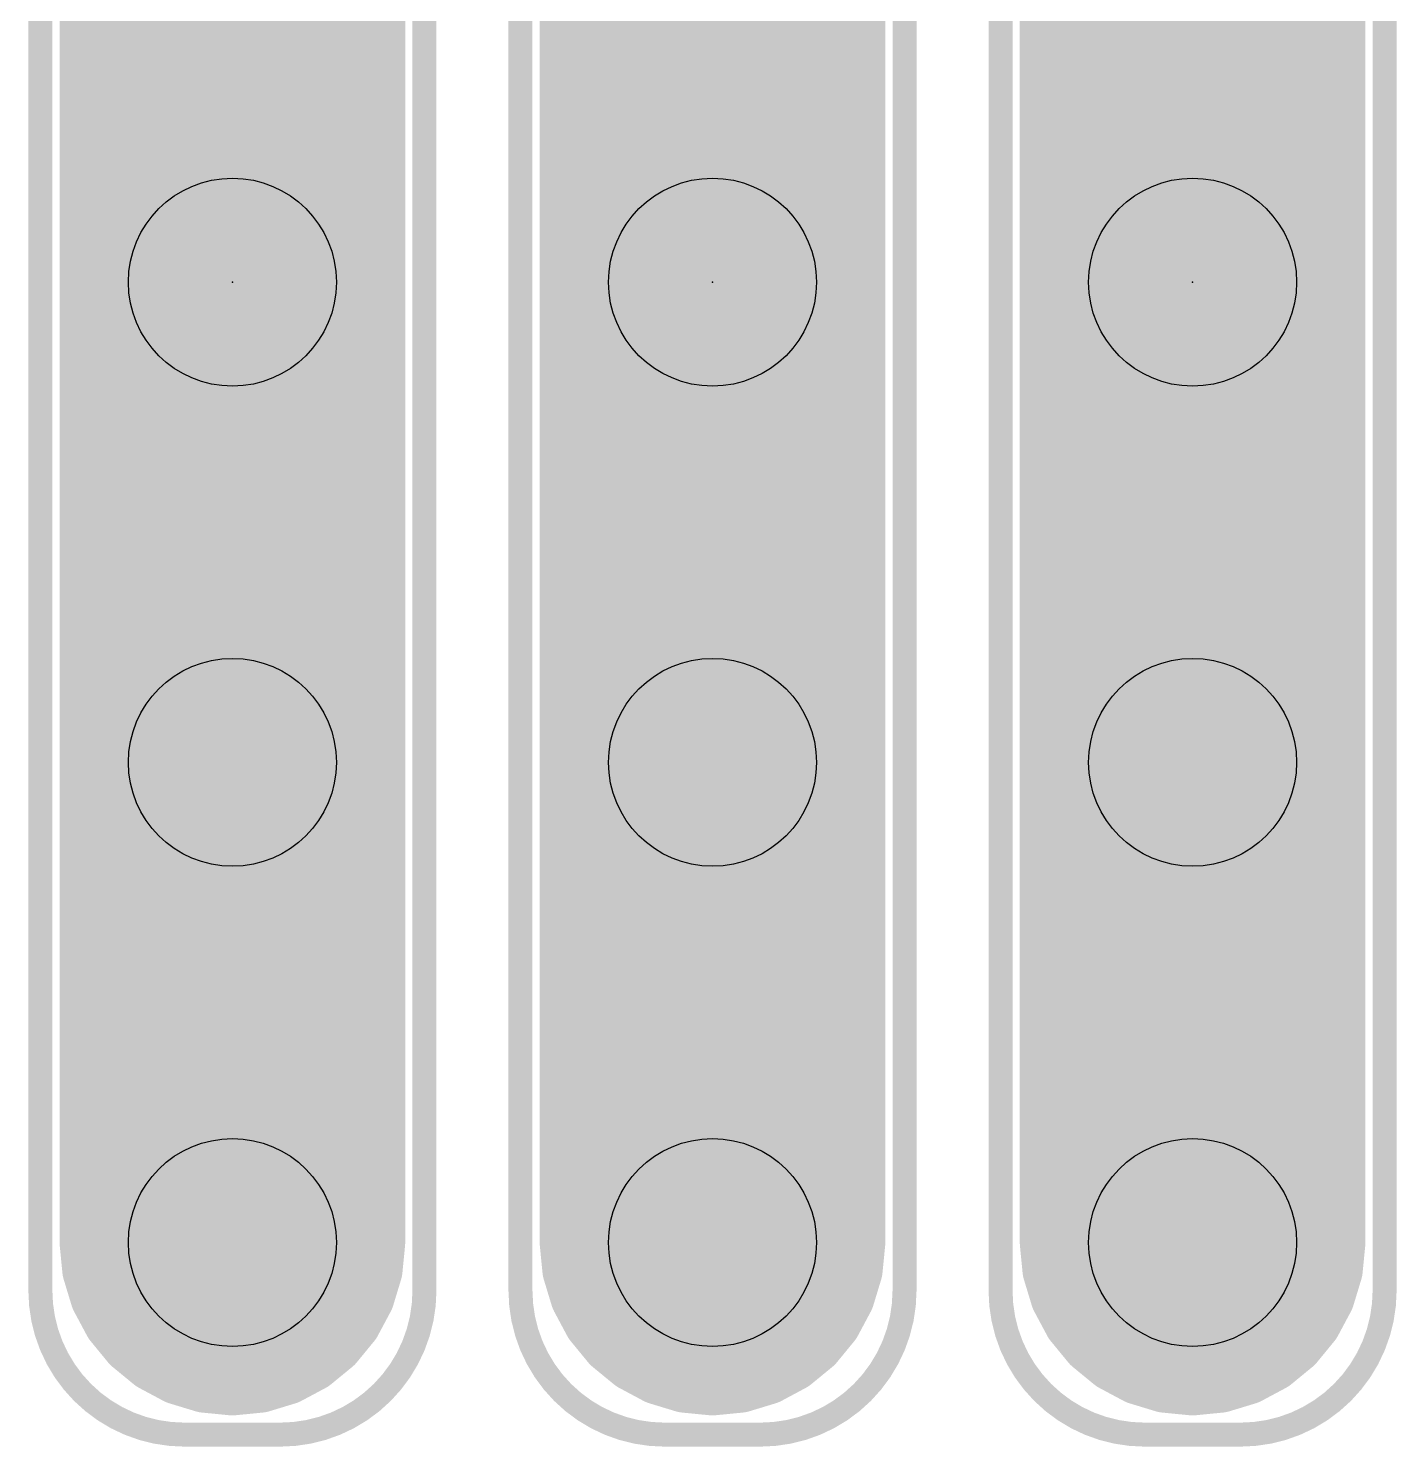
# Model space of a CAD drawing. Extents: x -0.4 to 91.5, y -0.3 to 57.4.
# Drawn here: x 52.01 to 59.25, y 13.53 to 21.03 of the extents above; entities that cross this region are included whole.
import ezdxf

# ---------------------------------------------------------------- set-up
doc = ezdxf.new("R2010")
doc.units = 0
for name, color, linetype in [('1', 12, 'CONTINUOUS'), ('16', 132, 'CONTINUOUS'), ('20', 53, 'CONTINUOUS'), ('21', 253, 'CONTINUOUS'), ('23', 53, 'CONTINUOUS')]:
    doc.layers.add(name, color=color, linetype=linetype)

msp = doc.modelspace()

# ---------------------------------------------------------------- linework, layer by layer
at = {"layer": '1', "const_width": 0.3048}
for points in [[(52.324, 14.605), (52.324, 24.765)], [(53.848, 24.765), (53.848, 14.605)], [(54.864, 14.605), (54.864, 24.765)], [(56.388, 24.765), (56.388, 14.605)], [(57.404, 14.605), (57.404, 24.765)], [(58.928, 24.765), (58.928, 14.605)], [(52.324, 21.0312), (53.848, 21.0312)], [(54.864, 21.0312), (56.388, 21.0312)], [(57.404, 21.0312), (58.928, 21.0312)], [(52.324, 20.7264), (53.848, 20.7264)], [(54.864, 20.7264), (56.388, 20.7264)], [(57.404, 20.7264), (58.928, 20.7264)], [(52.324, 20.4216), (53.848, 20.4216)], [(54.864, 20.4216), (56.388, 20.4216)], [(57.404, 20.4216), (58.928, 20.4216)], [(52.324, 20.1168), (53.848, 20.1168)], [(54.864, 20.1168), (56.388, 20.1168)], [(57.404, 20.1168), (58.928, 20.1168)], [(52.324, 19.812), (53.848, 19.812)], [(54.864, 19.812), (56.388, 19.812)], [(57.404, 19.812), (58.928, 19.812)], [(52.324, 19.5072), (53.848, 19.5072)], [(54.864, 19.5072), (56.388, 19.5072)], [(57.404, 19.5072), (58.928, 19.5072)], [(52.324, 19.2024), (53.848, 19.2024)], [(54.864, 19.2024), (56.388, 19.2024)], [(57.404, 19.2024), (58.928, 19.2024)], [(52.324, 18.8976), (53.848, 18.8976)], [(54.864, 18.8976), (56.388, 18.8976)], [(57.404, 18.8976), (58.928, 18.8976)], [(52.324, 18.5928), (53.848, 18.5928)], [(54.864, 18.5928), (56.388, 18.5928)], [(57.404, 18.5928), (58.928, 18.5928)], [(52.324, 18.288), (53.848, 18.288)], [(54.864, 18.288), (56.388, 18.288)], [(57.404, 18.288), (58.928, 18.288)], [(52.324, 17.9832), (53.848, 17.9832)], [(54.864, 17.9832), (56.388, 17.9832)], [(57.404, 17.9832), (58.928, 17.9832)], [(52.324, 17.6784), (53.848, 17.6784)], [(54.864, 17.6784), (56.388, 17.6784)], [(57.404, 17.6784), (58.928, 17.6784)], [(52.324, 17.3736), (53.848, 17.3736)], [(54.864, 17.3736), (56.388, 17.3736)], [(57.404, 17.3736), (58.928, 17.3736)], [(52.324, 17.0688), (53.848, 17.0688)], [(54.864, 17.0688), (56.388, 17.0688)], [(57.404, 17.0688), (58.928, 17.0688)], [(52.324, 16.764), (53.848, 16.764)], [(54.864, 16.764), (56.388, 16.764)], [(57.404, 16.764), (58.928, 16.764)], [(52.324, 16.4592), (53.848, 16.4592)], [(54.864, 16.4592), (56.388, 16.4592)], [(57.404, 16.4592), (58.928, 16.4592)], [(52.324, 16.1544), (53.848, 16.1544)], [(54.864, 16.1544), (56.388, 16.1544)], [(57.404, 16.1544), (58.928, 16.1544)], [(52.324, 15.8496), (53.848, 15.8496)], [(54.864, 15.8496), (56.388, 15.8496)], [(57.404, 15.8496), (58.928, 15.8496)], [(52.324, 15.5448), (53.848, 15.5448)], [(54.864, 15.5448), (56.388, 15.5448)], [(57.404, 15.5448), (58.928, 15.5448)], [(52.324, 15.24), (53.848, 15.24)], [(54.864, 15.24), (56.388, 15.24)], [(57.404, 15.24), (58.928, 15.24)], [(52.324, 14.9352), (53.848, 14.9352)], [(54.864, 14.9352), (56.388, 14.9352)], [(57.404, 14.9352), (58.928, 14.9352)], [(52.324, 14.6304), (53.848, 14.6304)], [(54.864, 14.6304), (56.388, 14.6304)], [(57.404, 14.6304), (58.928, 14.6304)], [(52.3386, 14.4563), (52.324, 14.605)], [(53.848, 14.605), (53.8334, 14.4563)], [(54.8786, 14.4563), (54.864, 14.605)], [(56.388, 14.605), (56.3734, 14.4563)], [(57.4186, 14.4563), (57.404, 14.605)], [(58.928, 14.605), (58.9134, 14.4563)], [(52.382, 14.3134), (52.3386, 14.4563)], [(53.8334, 14.4563), (53.79, 14.3134)], [(54.922, 14.3134), (54.8786, 14.4563)], [(56.3734, 14.4563), (56.33, 14.3134)], [(57.462, 14.3134), (57.4186, 14.4563)], [(58.9134, 14.4563), (58.87, 14.3134)], [(52.3783, 14.3256), (53.7937, 14.3256)], [(52.4524, 14.1817), (52.382, 14.3134)], [(53.79, 14.3134), (53.7196, 14.1817)], [(54.9183, 14.3256), (56.3337, 14.3256)], [(54.9924, 14.1817), (54.922, 14.3134)], [(56.33, 14.3134), (56.2596, 14.1817)], [(57.4583, 14.3256), (58.8737, 14.3256)], [(57.5324, 14.1817), (57.462, 14.3134)], [(58.87, 14.3134), (58.7996, 14.1817)], [(52.5472, 14.0662), (52.4524, 14.1817)], [(53.7196, 14.1817), (53.6248, 14.0662)], [(55.0872, 14.0662), (54.9924, 14.1817)], [(56.2596, 14.1817), (56.1648, 14.0662)], [(57.6272, 14.0662), (57.5324, 14.1817)], [(58.7996, 14.1817), (58.7048, 14.0662)], [(52.6627, 13.9714), (52.5472, 14.0662)], [(53.6248, 14.0662), (53.5093, 13.9714)], [(55.2027, 13.9714), (55.0872, 14.0662)], [(56.1648, 14.0662), (56.0493, 13.9714)], [(57.7427, 13.9714), (57.6272, 14.0662)], [(58.7048, 14.0662), (58.5893, 13.9714)], [(52.6025, 14.0208), (53.5695, 14.0208)], [(52.7944, 13.901), (52.6627, 13.9714)], [(53.5093, 13.9714), (53.3776, 13.901)], [(55.1425, 14.0208), (56.1095, 14.0208)], [(55.3344, 13.901), (55.2027, 13.9714)], [(56.0493, 13.9714), (55.9176, 13.901)], [(57.6825, 14.0208), (58.6495, 14.0208)], [(57.8744, 13.901), (57.7427, 13.9714)], [(58.5893, 13.9714), (58.4576, 13.901)], [(52.9373, 13.8576), (52.7944, 13.901)], [(53.3776, 13.901), (53.2347, 13.8576)], [(55.4773, 13.8576), (55.3344, 13.901)], [(55.9176, 13.901), (55.7747, 13.8576)], [(58.0173, 13.8576), (57.8744, 13.901)], [(58.4576, 13.901), (58.3147, 13.8576)], [(53.086, 13.843), (52.9373, 13.8576)], [(53.2347, 13.8576), (53.086, 13.843)], [(55.626, 13.843), (55.4773, 13.8576)], [(55.7747, 13.8576), (55.626, 13.843)], [(58.166, 13.843), (58.0173, 13.8576)], [(58.3147, 13.8576), (58.166, 13.843)]]:
    msp.add_lwpolyline(points, dxfattribs=at)
at = {"layer": '1', "const_width": 0.1524}
for points in [[(52.324, 21.1074, 1), (52.324, 20.955)], [(53.848, 20.955, 1), (53.848, 21.1074)], [(54.864, 21.1074, 1), (54.864, 20.955)], [(56.388, 20.955, 1), (56.388, 21.1074)], [(57.404, 21.1074, 1), (57.404, 20.955)], [(58.928, 20.955, 1), (58.928, 21.1074)], [(52.324, 20.8026, 1), (52.324, 20.6502)], [(53.848, 20.6502, 1), (53.848, 20.8026)], [(54.864, 20.8026, 1), (54.864, 20.6502)], [(56.388, 20.6502, 1), (56.388, 20.8026)], [(57.404, 20.8026, 1), (57.404, 20.6502)], [(58.928, 20.6502, 1), (58.928, 20.8026)], [(52.324, 20.4978, 1), (52.324, 20.3454)], [(53.848, 20.3454, 1), (53.848, 20.4978)], [(54.864, 20.4978, 1), (54.864, 20.3454)], [(56.388, 20.3454, 1), (56.388, 20.4978)], [(57.404, 20.4978, 1), (57.404, 20.3454)], [(58.928, 20.3454, 1), (58.928, 20.4978)], [(52.324, 20.193, 1), (52.324, 20.0406)], [(53.848, 20.0406, 1), (53.848, 20.193)], [(54.864, 20.193, 1), (54.864, 20.0406)], [(56.388, 20.0406, 1), (56.388, 20.193)], [(57.404, 20.193, 1), (57.404, 20.0406)], [(58.928, 20.0406, 1), (58.928, 20.193)], [(52.324, 19.8882, 1), (52.324, 19.7358)], [(53.848, 19.7358, 1), (53.848, 19.8882)], [(54.864, 19.8882, 1), (54.864, 19.7358)], [(56.388, 19.7358, 1), (56.388, 19.8882)], [(57.404, 19.8882, 1), (57.404, 19.7358)], [(58.928, 19.7358, 1), (58.928, 19.8882)], [(52.324, 19.5834, 1), (52.324, 19.431)], [(53.848, 19.431, 1), (53.848, 19.5834)], [(54.864, 19.5834, 1), (54.864, 19.431)], [(56.388, 19.431, 1), (56.388, 19.5834)], [(57.404, 19.5834, 1), (57.404, 19.431)], [(58.928, 19.431, 1), (58.928, 19.5834)], [(52.324, 19.2786, 1), (52.324, 19.1262)], [(53.848, 19.1262, 1), (53.848, 19.2786)], [(54.864, 19.2786, 1), (54.864, 19.1262)], [(56.388, 19.1262, 1), (56.388, 19.2786)], [(57.404, 19.2786, 1), (57.404, 19.1262)], [(58.928, 19.1262, 1), (58.928, 19.2786)], [(52.324, 18.9738, 1), (52.324, 18.8214)], [(53.848, 18.8214, 1), (53.848, 18.9738)], [(54.864, 18.9738, 1), (54.864, 18.8214)], [(56.388, 18.8214, 1), (56.388, 18.9738)], [(57.404, 18.9738, 1), (57.404, 18.8214)], [(58.928, 18.8214, 1), (58.928, 18.9738)], [(52.324, 18.669, 1), (52.324, 18.5166)], [(53.848, 18.5166, 1), (53.848, 18.669)], [(54.864, 18.669, 1), (54.864, 18.5166)], [(56.388, 18.5166, 1), (56.388, 18.669)], [(57.404, 18.669, 1), (57.404, 18.5166)], [(58.928, 18.5166, 1), (58.928, 18.669)], [(52.324, 18.3642, 1), (52.324, 18.2118)], [(53.848, 18.2118, 1), (53.848, 18.3642)], [(54.864, 18.3642, 1), (54.864, 18.2118)], [(56.388, 18.2118, 1), (56.388, 18.3642)], [(57.404, 18.3642, 1), (57.404, 18.2118)], [(58.928, 18.2118, 1), (58.928, 18.3642)], [(52.324, 18.0594, 1), (52.324, 17.907)], [(53.848, 17.907, 1), (53.848, 18.0594)], [(54.864, 18.0594, 1), (54.864, 17.907)], [(56.388, 17.907, 1), (56.388, 18.0594)], [(57.404, 18.0594, 1), (57.404, 17.907)], [(58.928, 17.907, 1), (58.928, 18.0594)], [(52.324, 17.7546, 1), (52.324, 17.6022)], [(53.848, 17.6022, 1), (53.848, 17.7546)], [(54.864, 17.7546, 1), (54.864, 17.6022)], [(56.388, 17.6022, 1), (56.388, 17.7546)], [(57.404, 17.7546, 1), (57.404, 17.6022)], [(58.928, 17.6022, 1), (58.928, 17.7546)], [(52.324, 17.4498, 1), (52.324, 17.2974)], [(53.848, 17.2974, 1), (53.848, 17.4498)], [(54.864, 17.4498, 1), (54.864, 17.2974)], [(56.388, 17.2974, 1), (56.388, 17.4498)], [(57.404, 17.4498, 1), (57.404, 17.2974)], [(58.928, 17.2974, 1), (58.928, 17.4498)], [(52.324, 17.145, 1), (52.324, 16.9926)], [(53.848, 16.9926, 1), (53.848, 17.145)], [(54.864, 17.145, 1), (54.864, 16.9926)], [(56.388, 16.9926, 1), (56.388, 17.145)], [(57.404, 17.145, 1), (57.404, 16.9926)], [(58.928, 16.9926, 1), (58.928, 17.145)], [(52.324, 16.8402, 1), (52.324, 16.6878)], [(53.848, 16.6878, 1), (53.848, 16.8402)], [(54.864, 16.8402, 1), (54.864, 16.6878)], [(56.388, 16.6878, 1), (56.388, 16.8402)], [(57.404, 16.8402, 1), (57.404, 16.6878)], [(58.928, 16.6878, 1), (58.928, 16.8402)], [(52.324, 16.5354, 1), (52.324, 16.383)], [(53.848, 16.383, 1), (53.848, 16.5354)], [(54.864, 16.5354, 1), (54.864, 16.383)], [(56.388, 16.383, 1), (56.388, 16.5354)], [(57.404, 16.5354, 1), (57.404, 16.383)], [(58.928, 16.383, 1), (58.928, 16.5354)], [(52.324, 16.2306, 1), (52.324, 16.0782)], [(53.848, 16.0782, 1), (53.848, 16.2306)], [(54.864, 16.2306, 1), (54.864, 16.0782)], [(56.388, 16.0782, 1), (56.388, 16.2306)], [(57.404, 16.2306, 1), (57.404, 16.0782)], [(58.928, 16.0782, 1), (58.928, 16.2306)], [(52.324, 15.9258, 1), (52.324, 15.7734)], [(53.848, 15.7734, 1), (53.848, 15.9258)], [(54.864, 15.9258, 1), (54.864, 15.7734)], [(56.388, 15.7734, 1), (56.388, 15.9258)], [(57.404, 15.9258, 1), (57.404, 15.7734)], [(58.928, 15.7734, 1), (58.928, 15.9258)], [(52.324, 15.621, 1), (52.324, 15.4686)], [(53.848, 15.4686, 1), (53.848, 15.621)], [(54.864, 15.621, 1), (54.864, 15.4686)], [(56.388, 15.4686, 1), (56.388, 15.621)], [(57.404, 15.621, 1), (57.404, 15.4686)], [(58.928, 15.4686, 1), (58.928, 15.621)], [(52.324, 15.3162, 1), (52.324, 15.1638)], [(53.848, 15.1638, 1), (53.848, 15.3162)], [(54.864, 15.3162, 1), (54.864, 15.1638)], [(56.388, 15.1638, 1), (56.388, 15.3162)], [(57.404, 15.3162, 1), (57.404, 15.1638)], [(58.928, 15.1638, 1), (58.928, 15.3162)], [(52.324, 15.0114, 1), (52.324, 14.859)], [(53.848, 14.859, 1), (53.848, 15.0114)], [(54.864, 15.0114, 1), (54.864, 14.859)], [(56.388, 14.859, 1), (56.388, 15.0114)], [(57.404, 15.0114, 1), (57.404, 14.859)], [(58.928, 14.859, 1), (58.928, 15.0114)], [(52.324, 14.7066, 1), (52.324, 14.5542)], [(53.848, 14.5542, 1), (53.848, 14.7066)], [(54.864, 14.7066, 1), (54.864, 14.5542)], [(56.388, 14.5542, 1), (56.388, 14.7066)], [(57.404, 14.7066, 1), (57.404, 14.5542)], [(58.928, 14.5542, 1), (58.928, 14.7066)], [(52.3998, 14.6125, 1), (52.2482, 14.5975)], [(53.9238, 14.5975, 1), (53.7722, 14.6125)], [(54.9398, 14.6125, 1), (54.7882, 14.5975)], [(56.4638, 14.5975, 1), (56.3122, 14.6125)], [(57.4798, 14.6125, 1), (57.3282, 14.5975)], [(59.0038, 14.5975, 1), (58.8522, 14.6125)], [(52.2478, 14.605, 1), (52.4002, 14.605)], [(53.7718, 14.605, 1), (53.9242, 14.605)], [(54.7878, 14.605, 1), (54.9402, 14.605)], [(56.3118, 14.605, 1), (56.4642, 14.605)], [(57.3278, 14.605, 1), (57.4802, 14.605)], [(58.8518, 14.605, 1), (59.0042, 14.605)], [(52.4116, 14.4785, 1), (52.2657, 14.4342)], [(53.9063, 14.4342, 1), (53.7604, 14.4785)], [(54.9516, 14.4785, 1), (54.8057, 14.4342)], [(56.4463, 14.4342, 1), (56.3004, 14.4785)], [(57.4916, 14.4785, 1), (57.3457, 14.4342)], [(58.9863, 14.4342, 1), (58.8404, 14.4785)], [(52.2628, 14.4489, 1), (52.4145, 14.4638)], [(53.7575, 14.4638, 1), (53.9092, 14.4489)], [(54.8028, 14.4489, 1), (54.9545, 14.4638)], [(56.2975, 14.4638, 1), (56.4492, 14.4489)], [(57.3428, 14.4489, 1), (57.4945, 14.4638)], [(58.8375, 14.4638, 1), (58.9892, 14.4489)], [(52.3783, 14.4018, 1), (52.3783, 14.2494)], [(52.4492, 14.3493, 1), (52.3148, 14.2775)], [(52.3091, 14.2913, 1), (52.4549, 14.3355)], [(53.7171, 14.3355, 1), (53.8629, 14.2913)], [(53.8572, 14.2775, 1), (53.7228, 14.3493)], [(53.7937, 14.2494, 1), (53.7937, 14.4018)], [(54.9183, 14.4018, 1), (54.9183, 14.2494)], [(54.9892, 14.3493, 1), (54.8548, 14.2775)], [(54.8491, 14.2913, 1), (54.9949, 14.3355)], [(56.2571, 14.3355, 1), (56.4029, 14.2913)], [(56.3972, 14.2775, 1), (56.2628, 14.3493)], [(56.3337, 14.2494, 1), (56.3337, 14.4018)], [(57.4583, 14.4018, 1), (57.4583, 14.2494)], [(57.5292, 14.3493, 1), (57.3948, 14.2775)], [(57.3891, 14.2913, 1), (57.5349, 14.3355)], [(58.7971, 14.3355, 1), (58.9429, 14.2913)], [(58.9372, 14.2775, 1), (58.8028, 14.3493)], [(58.8737, 14.2494, 1), (58.8737, 14.4018)], [(52.5113, 14.23, 1), (52.3935, 14.1333)], [(53.7785, 14.1333, 1), (53.6607, 14.23)], [(55.0513, 14.23, 1), (54.9335, 14.1333)], [(56.3185, 14.1333, 1), (56.2007, 14.23)], [(57.5913, 14.23, 1), (57.4735, 14.1333)], [(58.8585, 14.1333, 1), (58.7407, 14.23)], [(52.3852, 14.1457, 1), (52.5196, 14.2176)], [(53.6524, 14.2176, 1), (53.7868, 14.1457)], [(54.9252, 14.1457, 1), (55.0596, 14.2176)], [(56.1924, 14.2176, 1), (56.3268, 14.1457)], [(57.4652, 14.1457, 1), (57.5996, 14.2176)], [(58.7324, 14.2176, 1), (58.8668, 14.1457)], [(52.5955, 14.1251, 1), (52.4988, 14.0073)], [(52.4883, 14.0178, 1), (52.6061, 14.1145)], [(53.5659, 14.1145, 1), (53.6837, 14.0178)], [(53.6732, 14.0073, 1), (53.5765, 14.1251)], [(55.1355, 14.1251, 1), (55.0388, 14.0073)], [(55.0283, 14.0178, 1), (55.1461, 14.1145)], [(56.1059, 14.1145, 1), (56.2237, 14.0178)], [(56.2132, 14.0073, 1), (56.1165, 14.1251)], [(57.6755, 14.1251, 1), (57.5788, 14.0073)], [(57.5683, 14.0178, 1), (57.6861, 14.1145)], [(58.6459, 14.1145, 1), (58.7637, 14.0178)], [(58.7532, 14.0073, 1), (58.6565, 14.1251)], [(52.6025, 14.097, 1), (52.6025, 13.9446)], [(52.6986, 14.0386, 1), (52.6267, 13.9042)], [(52.6143, 13.9125, 1), (52.711, 14.0303)], [(53.461, 14.0303, 1), (53.5577, 13.9125)], [(53.5453, 13.9042, 1), (53.4734, 14.0386)], [(53.5695, 13.9446, 1), (53.5695, 14.097)], [(55.1425, 14.097, 1), (55.1425, 13.9446)], [(55.2386, 14.0386, 1), (55.1667, 13.9042)], [(55.1543, 13.9125, 1), (55.251, 14.0303)], [(56.001, 14.0303, 1), (56.0977, 13.9125)], [(56.0853, 13.9042, 1), (56.0134, 14.0386)], [(56.1095, 13.9446, 1), (56.1095, 14.097)], [(57.6825, 14.097, 1), (57.6825, 13.9446)], [(57.7786, 14.0386, 1), (57.7067, 13.9042)], [(57.6943, 13.9125, 1), (57.791, 14.0303)], [(58.541, 14.0303, 1), (58.6377, 13.9125)], [(58.6253, 13.9042, 1), (58.5534, 14.0386)], [(58.6495, 13.9446, 1), (58.6495, 14.097)], [(52.8165, 13.9739, 1), (52.7723, 13.8281)], [(52.7585, 13.8338, 1), (52.8303, 13.9682)], [(53.3417, 13.9682, 1), (53.4135, 13.8338)], [(53.3997, 13.8281, 1), (53.3555, 13.9739)], [(55.3565, 13.9739, 1), (55.3123, 13.8281)], [(55.2985, 13.8338, 1), (55.3703, 13.9682)], [(55.8817, 13.9682, 1), (55.9535, 13.8338)], [(55.9397, 13.8281, 1), (55.8955, 13.9739)], [(57.8965, 13.9739, 1), (57.8523, 13.8281)], [(57.8385, 13.8338, 1), (57.9103, 13.9682)], [(58.4217, 13.9682, 1), (58.4935, 13.8338)], [(58.4797, 13.8281, 1), (58.4355, 13.9739)], [(52.9448, 13.9335, 1), (52.9299, 13.7818)], [(52.9152, 13.7847, 1), (52.9595, 13.9306)], [(53.0785, 13.9188, 1), (53.0935, 13.7672)], [(53.0785, 13.7672, 1), (53.0935, 13.9188)], [(53.2125, 13.9306, 1), (53.2568, 13.7847)], [(53.2421, 13.7818, 1), (53.2272, 13.9335)], [(55.4848, 13.9335, 1), (55.4699, 13.7818)], [(55.4552, 13.7847, 1), (55.4995, 13.9306)], [(55.6185, 13.9188, 1), (55.6335, 13.7672)], [(55.6185, 13.7672, 1), (55.6335, 13.9188)], [(55.7525, 13.9306, 1), (55.7968, 13.7847)], [(55.7821, 13.7818, 1), (55.7672, 13.9335)], [(58.0248, 13.9335, 1), (58.0099, 13.7818)], [(57.9952, 13.7847, 1), (58.0395, 13.9306)], [(58.1585, 13.9188, 1), (58.1735, 13.7672)], [(58.1585, 13.7672, 1), (58.1735, 13.9188)], [(58.2925, 13.9306, 1), (58.3368, 13.7847)], [(58.3221, 13.7818, 1), (58.3072, 13.9335)]]:
    msp.add_lwpolyline(points, format="xyb", dxfattribs=at)
at = {"layer": '16', "const_width": 0.3048}
for points in [[(52.324, 24.765), (52.324, 14.605)], [(53.848, 14.605), (53.848, 24.765)], [(54.864, 24.765), (54.864, 14.605)], [(56.388, 14.605), (56.388, 24.765)], [(57.404, 24.765), (57.404, 14.605)], [(58.928, 14.605), (58.928, 24.765)], [(52.324, 21.0312), (53.848, 21.0312)], [(54.864, 21.0312), (56.388, 21.0312)], [(57.404, 21.0312), (58.928, 21.0312)], [(52.324, 20.7264), (53.848, 20.7264)], [(54.864, 20.7264), (56.388, 20.7264)], [(57.404, 20.7264), (58.928, 20.7264)], [(52.324, 20.4216), (53.848, 20.4216)], [(54.864, 20.4216), (56.388, 20.4216)], [(57.404, 20.4216), (58.928, 20.4216)], [(52.324, 20.1168), (53.848, 20.1168)], [(54.864, 20.1168), (56.388, 20.1168)], [(57.404, 20.1168), (58.928, 20.1168)], [(52.324, 19.812), (53.848, 19.812)], [(54.864, 19.812), (56.388, 19.812)], [(57.404, 19.812), (58.928, 19.812)], [(52.324, 19.5072), (53.848, 19.5072)], [(54.864, 19.5072), (56.388, 19.5072)], [(57.404, 19.5072), (58.928, 19.5072)], [(52.324, 19.2024), (53.848, 19.2024)], [(54.864, 19.2024), (56.388, 19.2024)], [(57.404, 19.2024), (58.928, 19.2024)], [(52.324, 18.8976), (53.848, 18.8976)], [(54.864, 18.8976), (56.388, 18.8976)], [(57.404, 18.8976), (58.928, 18.8976)], [(52.324, 18.5928), (53.848, 18.5928)], [(54.864, 18.5928), (56.388, 18.5928)], [(57.404, 18.5928), (58.928, 18.5928)], [(52.324, 18.288), (53.848, 18.288)], [(54.864, 18.288), (56.388, 18.288)], [(57.404, 18.288), (58.928, 18.288)], [(52.324, 17.9832), (53.848, 17.9832)], [(54.864, 17.9832), (56.388, 17.9832)], [(57.404, 17.9832), (58.928, 17.9832)], [(52.324, 17.6784), (53.848, 17.6784)], [(54.864, 17.6784), (56.388, 17.6784)], [(57.404, 17.6784), (58.928, 17.6784)], [(52.324, 17.3736), (53.848, 17.3736)], [(54.864, 17.3736), (56.388, 17.3736)], [(57.404, 17.3736), (58.928, 17.3736)], [(52.324, 17.0688), (53.848, 17.0688)], [(54.864, 17.0688), (56.388, 17.0688)], [(57.404, 17.0688), (58.928, 17.0688)], [(52.324, 16.764), (53.848, 16.764)], [(54.864, 16.764), (56.388, 16.764)], [(57.404, 16.764), (58.928, 16.764)], [(52.324, 16.4592), (53.848, 16.4592)], [(54.864, 16.4592), (56.388, 16.4592)], [(57.404, 16.4592), (58.928, 16.4592)], [(52.324, 16.1544), (53.848, 16.1544)], [(54.864, 16.1544), (56.388, 16.1544)], [(57.404, 16.1544), (58.928, 16.1544)], [(52.324, 15.8496), (53.848, 15.8496)], [(54.864, 15.8496), (56.388, 15.8496)], [(57.404, 15.8496), (58.928, 15.8496)], [(52.324, 15.5448), (53.848, 15.5448)], [(54.864, 15.5448), (56.388, 15.5448)], [(57.404, 15.5448), (58.928, 15.5448)], [(52.324, 15.24), (53.848, 15.24)], [(54.864, 15.24), (56.388, 15.24)], [(57.404, 15.24), (58.928, 15.24)], [(52.324, 14.9352), (53.848, 14.9352)], [(54.864, 14.9352), (56.388, 14.9352)], [(57.404, 14.9352), (58.928, 14.9352)], [(52.324, 14.6304), (53.848, 14.6304)], [(54.864, 14.6304), (56.388, 14.6304)], [(57.404, 14.6304), (58.928, 14.6304)], [(52.324, 14.605), (52.3386, 14.4563)], [(53.8334, 14.4563), (53.848, 14.605)], [(54.864, 14.605), (54.8786, 14.4563)], [(56.3734, 14.4563), (56.388, 14.605)], [(57.404, 14.605), (57.4186, 14.4563)], [(58.9134, 14.4563), (58.928, 14.605)], [(52.3386, 14.4563), (52.382, 14.3134)], [(53.79, 14.3134), (53.8334, 14.4563)], [(54.8786, 14.4563), (54.922, 14.3134)], [(56.33, 14.3134), (56.3734, 14.4563)], [(57.4186, 14.4563), (57.462, 14.3134)], [(58.87, 14.3134), (58.9134, 14.4563)], [(52.3783, 14.3256), (53.7937, 14.3256)], [(52.382, 14.3134), (52.4524, 14.1817)], [(53.7196, 14.1817), (53.79, 14.3134)], [(54.9183, 14.3256), (56.3337, 14.3256)], [(54.922, 14.3134), (54.9924, 14.1817)], [(56.2596, 14.1817), (56.33, 14.3134)], [(57.4583, 14.3256), (58.8737, 14.3256)], [(57.462, 14.3134), (57.5324, 14.1817)], [(58.7996, 14.1817), (58.87, 14.3134)], [(52.4524, 14.1817), (52.5472, 14.0662)], [(53.6248, 14.0662), (53.7196, 14.1817)], [(54.9924, 14.1817), (55.0872, 14.0662)], [(56.1648, 14.0662), (56.2596, 14.1817)], [(57.5324, 14.1817), (57.6272, 14.0662)], [(58.7048, 14.0662), (58.7996, 14.1817)], [(52.5472, 14.0662), (52.6627, 13.9714)], [(53.5093, 13.9714), (53.6248, 14.0662)], [(55.0872, 14.0662), (55.2027, 13.9714)], [(56.0493, 13.9714), (56.1648, 14.0662)], [(57.6272, 14.0662), (57.7427, 13.9714)], [(58.5893, 13.9714), (58.7048, 14.0662)], [(52.6025, 14.0208), (53.5695, 14.0208)], [(52.6627, 13.9714), (52.7944, 13.901)], [(53.3776, 13.901), (53.5093, 13.9714)], [(55.1425, 14.0208), (56.1095, 14.0208)], [(55.2027, 13.9714), (55.3344, 13.901)], [(55.9176, 13.901), (56.0493, 13.9714)], [(57.6825, 14.0208), (58.6495, 14.0208)], [(57.7427, 13.9714), (57.8744, 13.901)], [(58.4576, 13.901), (58.5893, 13.9714)], [(52.7944, 13.901), (52.9373, 13.8576)], [(53.2347, 13.8576), (53.3776, 13.901)], [(55.3344, 13.901), (55.4773, 13.8576)], [(55.7747, 13.8576), (55.9176, 13.901)], [(57.8744, 13.901), (58.0173, 13.8576)], [(58.3147, 13.8576), (58.4576, 13.901)], [(52.9373, 13.8576), (53.086, 13.843)], [(53.086, 13.843), (53.2347, 13.8576)], [(55.4773, 13.8576), (55.626, 13.843)], [(55.626, 13.843), (55.7747, 13.8576)], [(58.0173, 13.8576), (58.166, 13.843)], [(58.166, 13.843), (58.3147, 13.8576)]]:
    msp.add_lwpolyline(points, dxfattribs=at)
at = {"layer": '16', "const_width": 0.1524}
for points in [[(52.324, 21.1074, 1), (52.324, 20.955)], [(53.848, 20.955, 1), (53.848, 21.1074)], [(54.864, 21.1074, 1), (54.864, 20.955)], [(56.388, 20.955, 1), (56.388, 21.1074)], [(57.404, 21.1074, 1), (57.404, 20.955)], [(58.928, 20.955, 1), (58.928, 21.1074)], [(52.324, 20.8026, 1), (52.324, 20.6502)], [(53.848, 20.6502, 1), (53.848, 20.8026)], [(54.864, 20.8026, 1), (54.864, 20.6502)], [(56.388, 20.6502, 1), (56.388, 20.8026)], [(57.404, 20.8026, 1), (57.404, 20.6502)], [(58.928, 20.6502, 1), (58.928, 20.8026)], [(52.324, 20.4978, 1), (52.324, 20.3454)], [(53.848, 20.3454, 1), (53.848, 20.4978)], [(54.864, 20.4978, 1), (54.864, 20.3454)], [(56.388, 20.3454, 1), (56.388, 20.4978)], [(57.404, 20.4978, 1), (57.404, 20.3454)], [(58.928, 20.3454, 1), (58.928, 20.4978)], [(52.324, 20.193, 1), (52.324, 20.0406)], [(53.848, 20.0406, 1), (53.848, 20.193)], [(54.864, 20.193, 1), (54.864, 20.0406)], [(56.388, 20.0406, 1), (56.388, 20.193)], [(57.404, 20.193, 1), (57.404, 20.0406)], [(58.928, 20.0406, 1), (58.928, 20.193)], [(52.324, 19.8882, 1), (52.324, 19.7358)], [(53.848, 19.7358, 1), (53.848, 19.8882)], [(54.864, 19.8882, 1), (54.864, 19.7358)], [(56.388, 19.7358, 1), (56.388, 19.8882)], [(57.404, 19.8882, 1), (57.404, 19.7358)], [(58.928, 19.7358, 1), (58.928, 19.8882)], [(52.324, 19.5834, 1), (52.324, 19.431)], [(53.848, 19.431, 1), (53.848, 19.5834)], [(54.864, 19.5834, 1), (54.864, 19.431)], [(56.388, 19.431, 1), (56.388, 19.5834)], [(57.404, 19.5834, 1), (57.404, 19.431)], [(58.928, 19.431, 1), (58.928, 19.5834)], [(52.324, 19.2786, 1), (52.324, 19.1262)], [(53.848, 19.1262, 1), (53.848, 19.2786)], [(54.864, 19.2786, 1), (54.864, 19.1262)], [(56.388, 19.1262, 1), (56.388, 19.2786)], [(57.404, 19.2786, 1), (57.404, 19.1262)], [(58.928, 19.1262, 1), (58.928, 19.2786)], [(52.324, 18.9738, 1), (52.324, 18.8214)], [(53.848, 18.8214, 1), (53.848, 18.9738)], [(54.864, 18.9738, 1), (54.864, 18.8214)], [(56.388, 18.8214, 1), (56.388, 18.9738)], [(57.404, 18.9738, 1), (57.404, 18.8214)], [(58.928, 18.8214, 1), (58.928, 18.9738)], [(52.324, 18.669, 1), (52.324, 18.5166)], [(53.848, 18.5166, 1), (53.848, 18.669)], [(54.864, 18.669, 1), (54.864, 18.5166)], [(56.388, 18.5166, 1), (56.388, 18.669)], [(57.404, 18.669, 1), (57.404, 18.5166)], [(58.928, 18.5166, 1), (58.928, 18.669)], [(52.324, 18.3642, 1), (52.324, 18.2118)], [(53.848, 18.2118, 1), (53.848, 18.3642)], [(54.864, 18.3642, 1), (54.864, 18.2118)], [(56.388, 18.2118, 1), (56.388, 18.3642)], [(57.404, 18.3642, 1), (57.404, 18.2118)], [(58.928, 18.2118, 1), (58.928, 18.3642)], [(52.324, 18.0594, 1), (52.324, 17.907)], [(53.848, 17.907, 1), (53.848, 18.0594)], [(54.864, 18.0594, 1), (54.864, 17.907)], [(56.388, 17.907, 1), (56.388, 18.0594)], [(57.404, 18.0594, 1), (57.404, 17.907)], [(58.928, 17.907, 1), (58.928, 18.0594)], [(52.324, 17.7546, 1), (52.324, 17.6022)], [(53.848, 17.6022, 1), (53.848, 17.7546)], [(54.864, 17.7546, 1), (54.864, 17.6022)], [(56.388, 17.6022, 1), (56.388, 17.7546)], [(57.404, 17.7546, 1), (57.404, 17.6022)], [(58.928, 17.6022, 1), (58.928, 17.7546)], [(52.324, 17.4498, 1), (52.324, 17.2974)], [(53.848, 17.2974, 1), (53.848, 17.4498)], [(54.864, 17.4498, 1), (54.864, 17.2974)], [(56.388, 17.2974, 1), (56.388, 17.4498)], [(57.404, 17.4498, 1), (57.404, 17.2974)], [(58.928, 17.2974, 1), (58.928, 17.4498)], [(52.324, 17.145, 1), (52.324, 16.9926)], [(53.848, 16.9926, 1), (53.848, 17.145)], [(54.864, 17.145, 1), (54.864, 16.9926)], [(56.388, 16.9926, 1), (56.388, 17.145)], [(57.404, 17.145, 1), (57.404, 16.9926)], [(58.928, 16.9926, 1), (58.928, 17.145)], [(52.324, 16.8402, 1), (52.324, 16.6878)], [(53.848, 16.6878, 1), (53.848, 16.8402)], [(54.864, 16.8402, 1), (54.864, 16.6878)], [(56.388, 16.6878, 1), (56.388, 16.8402)], [(57.404, 16.8402, 1), (57.404, 16.6878)], [(58.928, 16.6878, 1), (58.928, 16.8402)], [(52.324, 16.5354, 1), (52.324, 16.383)], [(53.848, 16.383, 1), (53.848, 16.5354)], [(54.864, 16.5354, 1), (54.864, 16.383)], [(56.388, 16.383, 1), (56.388, 16.5354)], [(57.404, 16.5354, 1), (57.404, 16.383)], [(58.928, 16.383, 1), (58.928, 16.5354)], [(52.324, 16.2306, 1), (52.324, 16.0782)], [(53.848, 16.0782, 1), (53.848, 16.2306)], [(54.864, 16.2306, 1), (54.864, 16.0782)], [(56.388, 16.0782, 1), (56.388, 16.2306)], [(57.404, 16.2306, 1), (57.404, 16.0782)], [(58.928, 16.0782, 1), (58.928, 16.2306)], [(52.324, 15.9258, 1), (52.324, 15.7734)], [(53.848, 15.7734, 1), (53.848, 15.9258)], [(54.864, 15.9258, 1), (54.864, 15.7734)], [(56.388, 15.7734, 1), (56.388, 15.9258)], [(57.404, 15.9258, 1), (57.404, 15.7734)], [(58.928, 15.7734, 1), (58.928, 15.9258)], [(52.324, 15.621, 1), (52.324, 15.4686)], [(53.848, 15.4686, 1), (53.848, 15.621)], [(54.864, 15.621, 1), (54.864, 15.4686)], [(56.388, 15.4686, 1), (56.388, 15.621)], [(57.404, 15.621, 1), (57.404, 15.4686)], [(58.928, 15.4686, 1), (58.928, 15.621)], [(52.324, 15.3162, 1), (52.324, 15.1638)], [(53.848, 15.1638, 1), (53.848, 15.3162)], [(54.864, 15.3162, 1), (54.864, 15.1638)], [(56.388, 15.1638, 1), (56.388, 15.3162)], [(57.404, 15.3162, 1), (57.404, 15.1638)], [(58.928, 15.1638, 1), (58.928, 15.3162)], [(52.324, 15.0114, 1), (52.324, 14.859)], [(53.848, 14.859, 1), (53.848, 15.0114)], [(54.864, 15.0114, 1), (54.864, 14.859)], [(56.388, 14.859, 1), (56.388, 15.0114)], [(57.404, 15.0114, 1), (57.404, 14.859)], [(58.928, 14.859, 1), (58.928, 15.0114)], [(52.324, 14.7066, 1), (52.324, 14.5542)], [(53.848, 14.5542, 1), (53.848, 14.7066)], [(54.864, 14.7066, 1), (54.864, 14.5542)], [(56.388, 14.5542, 1), (56.388, 14.7066)], [(57.404, 14.7066, 1), (57.404, 14.5542)], [(58.928, 14.5542, 1), (58.928, 14.7066)], [(52.3998, 14.6125, 1), (52.2482, 14.5975)], [(53.9238, 14.5975, 1), (53.7722, 14.6125)], [(54.9398, 14.6125, 1), (54.7882, 14.5975)], [(56.4638, 14.5975, 1), (56.3122, 14.6125)], [(57.4798, 14.6125, 1), (57.3282, 14.5975)], [(59.0038, 14.5975, 1), (58.8522, 14.6125)], [(52.2478, 14.605, 1), (52.4002, 14.605)], [(53.7718, 14.605, 1), (53.9242, 14.605)], [(54.7878, 14.605, 1), (54.9402, 14.605)], [(56.3118, 14.605, 1), (56.4642, 14.605)], [(57.3278, 14.605, 1), (57.4802, 14.605)], [(58.8518, 14.605, 1), (59.0042, 14.605)], [(52.4116, 14.4785, 1), (52.2657, 14.4342)], [(53.9063, 14.4342, 1), (53.7604, 14.4785)], [(54.9516, 14.4785, 1), (54.8057, 14.4342)], [(56.4463, 14.4342, 1), (56.3004, 14.4785)], [(57.4916, 14.4785, 1), (57.3457, 14.4342)], [(58.9863, 14.4342, 1), (58.8404, 14.4785)], [(52.2628, 14.4489, 1), (52.4145, 14.4638)], [(53.7575, 14.4638, 1), (53.9092, 14.4489)], [(54.8028, 14.4489, 1), (54.9545, 14.4638)], [(56.2975, 14.4638, 1), (56.4492, 14.4489)], [(57.3428, 14.4489, 1), (57.4945, 14.4638)], [(58.8375, 14.4638, 1), (58.9892, 14.4489)], [(52.3783, 14.4018, 1), (52.3783, 14.2494)], [(52.4492, 14.3493, 1), (52.3148, 14.2775)], [(52.3091, 14.2913, 1), (52.4549, 14.3355)], [(53.7171, 14.3355, 1), (53.8629, 14.2913)], [(53.8572, 14.2775, 1), (53.7228, 14.3493)], [(53.7937, 14.2494, 1), (53.7937, 14.4018)], [(54.9183, 14.4018, 1), (54.9183, 14.2494)], [(54.9892, 14.3493, 1), (54.8548, 14.2775)], [(54.8491, 14.2913, 1), (54.9949, 14.3355)], [(56.2571, 14.3355, 1), (56.4029, 14.2913)], [(56.3972, 14.2775, 1), (56.2628, 14.3493)], [(56.3337, 14.2494, 1), (56.3337, 14.4018)], [(57.4583, 14.4018, 1), (57.4583, 14.2494)], [(57.5292, 14.3493, 1), (57.3948, 14.2775)], [(57.3891, 14.2913, 1), (57.5349, 14.3355)], [(58.7971, 14.3355, 1), (58.9429, 14.2913)], [(58.9372, 14.2775, 1), (58.8028, 14.3493)], [(58.8737, 14.2494, 1), (58.8737, 14.4018)], [(52.5113, 14.23, 1), (52.3935, 14.1333)], [(53.7785, 14.1333, 1), (53.6607, 14.23)], [(55.0513, 14.23, 1), (54.9335, 14.1333)], [(56.3185, 14.1333, 1), (56.2007, 14.23)], [(57.5913, 14.23, 1), (57.4735, 14.1333)], [(58.8585, 14.1333, 1), (58.7407, 14.23)], [(52.3852, 14.1457, 1), (52.5196, 14.2176)], [(53.6524, 14.2176, 1), (53.7868, 14.1457)], [(54.9252, 14.1457, 1), (55.0596, 14.2176)], [(56.1924, 14.2176, 1), (56.3268, 14.1457)], [(57.4652, 14.1457, 1), (57.5996, 14.2176)], [(58.7324, 14.2176, 1), (58.8668, 14.1457)], [(52.5955, 14.1251, 1), (52.4988, 14.0073)], [(52.4883, 14.0178, 1), (52.6061, 14.1145)], [(53.5659, 14.1145, 1), (53.6837, 14.0178)], [(53.6732, 14.0073, 1), (53.5765, 14.1251)], [(55.1355, 14.1251, 1), (55.0388, 14.0073)], [(55.0283, 14.0178, 1), (55.1461, 14.1145)], [(56.1059, 14.1145, 1), (56.2237, 14.0178)], [(56.2132, 14.0073, 1), (56.1165, 14.1251)], [(57.6755, 14.1251, 1), (57.5788, 14.0073)], [(57.5683, 14.0178, 1), (57.6861, 14.1145)], [(58.6459, 14.1145, 1), (58.7637, 14.0178)], [(58.7532, 14.0073, 1), (58.6565, 14.1251)], [(52.6025, 14.097, 1), (52.6025, 13.9446)], [(52.6986, 14.0386, 1), (52.6267, 13.9042)], [(52.6143, 13.9125, 1), (52.711, 14.0303)], [(53.461, 14.0303, 1), (53.5577, 13.9125)], [(53.5453, 13.9042, 1), (53.4734, 14.0386)], [(53.5695, 13.9446, 1), (53.5695, 14.097)], [(55.1425, 14.097, 1), (55.1425, 13.9446)], [(55.2386, 14.0386, 1), (55.1667, 13.9042)], [(55.1543, 13.9125, 1), (55.251, 14.0303)], [(56.001, 14.0303, 1), (56.0977, 13.9125)], [(56.0853, 13.9042, 1), (56.0134, 14.0386)], [(56.1095, 13.9446, 1), (56.1095, 14.097)], [(57.6825, 14.097, 1), (57.6825, 13.9446)], [(57.7786, 14.0386, 1), (57.7067, 13.9042)], [(57.6943, 13.9125, 1), (57.791, 14.0303)], [(58.541, 14.0303, 1), (58.6377, 13.9125)], [(58.6253, 13.9042, 1), (58.5534, 14.0386)], [(58.6495, 13.9446, 1), (58.6495, 14.097)], [(52.8165, 13.9739, 1), (52.7723, 13.8281)], [(52.7585, 13.8338, 1), (52.8303, 13.9682)], [(53.3417, 13.9682, 1), (53.4135, 13.8338)], [(53.3997, 13.8281, 1), (53.3555, 13.9739)], [(55.3565, 13.9739, 1), (55.3123, 13.8281)], [(55.2985, 13.8338, 1), (55.3703, 13.9682)], [(55.8817, 13.9682, 1), (55.9535, 13.8338)], [(55.9397, 13.8281, 1), (55.8955, 13.9739)], [(57.8965, 13.9739, 1), (57.8523, 13.8281)], [(57.8385, 13.8338, 1), (57.9103, 13.9682)], [(58.4217, 13.9682, 1), (58.4935, 13.8338)], [(58.4797, 13.8281, 1), (58.4355, 13.9739)], [(52.9448, 13.9335, 1), (52.9299, 13.7818)], [(52.9152, 13.7847, 1), (52.9595, 13.9306)], [(53.0785, 13.9188, 1), (53.0935, 13.7672)], [(53.0785, 13.7672, 1), (53.0935, 13.9188)], [(53.2125, 13.9306, 1), (53.2568, 13.7847)], [(53.2421, 13.7818, 1), (53.2272, 13.9335)], [(55.4848, 13.9335, 1), (55.4699, 13.7818)], [(55.4552, 13.7847, 1), (55.4995, 13.9306)], [(55.6185, 13.9188, 1), (55.6335, 13.7672)], [(55.6185, 13.7672, 1), (55.6335, 13.9188)], [(55.7525, 13.9306, 1), (55.7968, 13.7847)], [(55.7821, 13.7818, 1), (55.7672, 13.9335)], [(58.0248, 13.9335, 1), (58.0099, 13.7818)], [(57.9952, 13.7847, 1), (58.0395, 13.9306)], [(58.1585, 13.9188, 1), (58.1735, 13.7672)], [(58.1585, 13.7672, 1), (58.1735, 13.9188)], [(58.2925, 13.9306, 1), (58.3368, 13.7847)], [(58.3221, 13.7818, 1), (58.3072, 13.9335)]]:
    msp.add_lwpolyline(points, format="xyb", dxfattribs=at)
at = {"layer": '20'}
for centre in [(53.086, 19.685), (55.626, 19.685), (58.166, 19.685), (53.086, 17.145), (55.626, 17.145), (58.166, 17.145), (53.086, 14.605), (55.626, 14.605), (58.166, 14.605)]:
    msp.add_circle(centre, 0.55, dxfattribs=at)
at = {"layer": '21', "const_width": 0.127}
for points in [[(52.07, 14.351), (52.07, 25.019)], [(54.102, 25.019), (54.102, 14.351)], [(54.61, 14.351), (54.61, 25.019)], [(56.642, 25.019), (56.642, 14.351)], [(57.15, 14.351), (57.15, 25.019)], [(59.182, 25.019), (59.182, 14.351)], [(53.34, 13.589), (52.832, 13.589)], [(55.88, 13.589), (55.372, 13.589)], [(58.42, 13.589), (57.912, 13.589)]]:
    msp.add_lwpolyline(points, dxfattribs=at)
at = {"layer": '21'}
for points, const_width in [([(52.07, 14.351, 0.4142), (52.832, 13.589)], 0.127), ([(52.1018, 14.351, 1), (52.0382, 14.351)], 0.0635), ([(53.34, 13.589, 0.4142), (54.102, 14.351)], 0.127), ([(54.1338, 14.351, 1), (54.0703, 14.351)], 0.0635), ([(54.6418, 14.351, 1), (54.5782, 14.351)], 0.0635), ([(54.61, 14.351, 0.4142), (55.372, 13.589)], 0.127), ([(55.88, 13.589, 0.4142), (56.642, 14.351)], 0.127), ([(56.6738, 14.351, 1), (56.6103, 14.351)], 0.0635), ([(57.15, 14.351, 0.4142), (57.912, 13.589)], 0.127), ([(57.1818, 14.351, 1), (57.1183, 14.351)], 0.0635), ([(58.42, 13.589, 0.4142), (59.182, 14.351)], 0.127), ([(59.2138, 14.351, 1), (59.1502, 14.351)], 0.0635), ([(52.0382, 14.351, 1), (52.1018, 14.351)], 0.0635), ([(54.0703, 14.351, 1), (54.1338, 14.351)], 0.0635), ([(54.5782, 14.351, 1), (54.6418, 14.351)], 0.0635), ([(56.6103, 14.351, 1), (56.6738, 14.351)], 0.0635), ([(57.1183, 14.351, 1), (57.1818, 14.351)], 0.0635), ([(59.1502, 14.351, 1), (59.2138, 14.351)], 0.0635), ([(52.832, 13.6208, 1), (52.832, 13.5572)], 0.0635), ([(52.832, 13.5572, 1), (52.832, 13.6208)], 0.0635), ([(53.34, 13.6208, 1), (53.34, 13.5572)], 0.0635), ([(53.34, 13.5572, 1), (53.34, 13.6208)], 0.0635), ([(55.372, 13.6208, 1), (55.372, 13.5572)], 0.0635), ([(55.372, 13.5572, 1), (55.372, 13.6208)], 0.0635), ([(55.88, 13.6208, 1), (55.88, 13.5572)], 0.0635), ([(55.88, 13.5572, 1), (55.88, 13.6208)], 0.0635), ([(57.912, 13.6208, 1), (57.912, 13.5572)], 0.0635), ([(57.912, 13.5572, 1), (57.912, 13.6208)], 0.0635), ([(58.42, 13.6208, 1), (58.42, 13.5572)], 0.0635), ([(58.42, 13.5572, 1), (58.42, 13.6208)], 0.0635)]:
    msp.add_lwpolyline(points, format="xyb", dxfattribs=dict(at, const_width=const_width))
at = {"layer": '23'}
for p in [(53.086, 19.685), (55.626, 19.685), (58.166, 19.685)]:
    msp.add_point(p, dxfattribs=at)

doc.saveas('drawing.dxf')
